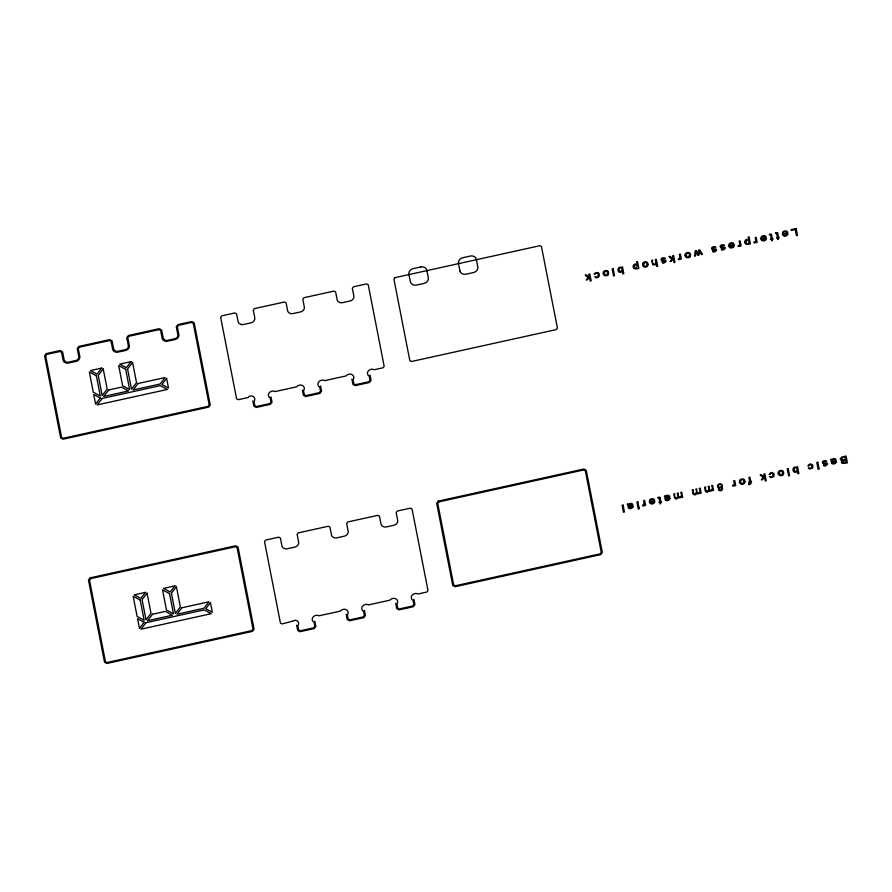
<?xml version="1.0" encoding="UTF-8"?>
<svg xmlns="http://www.w3.org/2000/svg" width="892" height="892" viewBox="0 0 892 892"><rect width="100%" height="100%" fill="white"/><g stroke="black" fill="none" stroke-linecap="round" stroke-linejoin="round"><path stroke-width="1.34" d="M724.114 248.355L722.988 249.225A1.293 1.093 -16 0 1 721.472 248.712C720.335 252.938 729.957 246.56 722.208 246.995A5.285 4.493 -16 0 1 721.416 246.95C719.989 244.642 728.351 246.025 722.152 244.754C718.473 245.233 720.212 249.058 723.401 247.92M699.306 251.499L701.435 254.621L702.45 254.398L699.64 249.805L698.659 250.016L698.235 254.12L696.418 250.507L695.281 250.763L694.467 256.16L695.481 255.937L696.05 251.789L697.878 255.402L698.915 255.179L699.261 252.035M754.175 242.011C753.55 244.731 756.884 240.996 756.304 242.535L757.13 242.345L756.148 237.35L755.178 237.562L755.691 240.16A3.992 3.39 -16 0 1 755.725 241.119M621.947 271.023A2.576 2.185 -16 0 0 622.07 269.551A3.479 2.955 -16 0 0 621.624 268.302A1.594 1.349 -16 0 0 619.048 268.682L619.494 271.424L621.891 271.012M662.444 261.69C660.939 266.039 670.94 259.583 663.079 260.018A5.285 4.493 -16 0 1 662.277 259.985C660.559 257.71 669.19 259.171 663.291 257.743C659.422 258.011 660.916 262.17 664.261 260.955M823.851 464.598C822.212 468.902 832.437 462.547 824.487 462.926A5.285 4.493 -16 0 1 823.695 462.892C821.9 460.607 830.508 462.112 824.821 460.629C820.93 460.685 822.067 465.011 825.68 463.851M834.221 461.621L834.622 461.487A5.263 4.482 -16 0 0 835.046 461.309C838.435 459.492 833.329 456.96 831.957 459.77A1.918 1.628 -16 0 0 831.589 459.19L830.619 459.413A3.791 3.222 -16 0 1 831.099 460.495L831.589 462.803A4.638 3.936 -16 0 0 831.723 463.316M834.299 461.599L834.366 461.565A10.749 9.143 -16 0 0 832.492 462.279M658.452 498.093L657.783 497.491M769.974 235.042L769.305 234.44M728.797 245.768L733.224 244.787A1.974 1.672 -16 0 0 729.411 244.91M760.843 238.699L765.269 237.729A1.974 1.672 -16 0 0 761.456 237.841M782.373 233.96L786.8 232.979M783.477 234.451L786.889 233.704A1.784 1.516 -16 0 1 784.001 235.243A1.974 1.684 -16 0 1 783.511 234.451M627.344 504.203L628.314 503.991A1.918 1.628 -16 0 1 628.682 504.571C630.744 501.46 635.071 505.084 631.815 506.098A5.263 4.482 -16 0 1 631.346 506.277M649.32 501.75L653.758 500.78A1.974 1.672 -16 0 0 649.945 500.891M776.33 233.648L775.438 233.091M835.525 461.889L836.518 461.8M669.167 498.55L670.171 498.461M632.25 506.689L633.242 506.6M783.232 233.113C780.31 232.266 787.235 228.976 787.703 232.511C789.286 235.934 782.942 237.963 782.418 234.183M761.701 237.863C758.78 237.004 765.704 233.715 766.172 237.25C767.756 240.684 761.422 242.713 760.887 238.933M729.656 244.932C726.735 244.073 733.659 240.784 734.116 244.319C735.699 247.731 729.366 249.782 728.831 245.991M650.179 500.914C647.235 499.999 654.382 496.744 654.695 500.445C656.088 503.835 649.855 505.675 649.365 501.973M714.782 249.816C711.225 251.109 710.043 246.972 713.923 246.593C719.454 248.199 711.036 246.493 712.797 248.846M240.862 324.398L239.279 323.551A4.65 3.947 -16 0 1 238.086 321.566L236.57 313.817L234.919 312.925L221.84 315.801L220.659 317.329L236.592 398.791L238.242 399.694L248.009 397.542L249.392 396.204L251.6 395.948A4.672 3.969 -16 0 1 253.596 396.84A4.348 3.702 -16 0 1 254.008 401.578L254.789 405.604L256.439 406.507L269.785 403.563L270.967 402.047L270.176 398.01A4.348 3.702 -16 0 1 269.172 392.87A4.348 3.702 -16 0 1 275.171 391.555L296.523 386.849A4.348 3.702 -16 0 1 302.522 385.522A4.348 3.702 -16 0 1 303.525 390.663L304.317 394.688L305.967 395.591L319.314 392.647L320.496 391.131L319.704 387.095A4.348 3.702 -16 0 1 318.7 381.954A4.348 3.702 -16 0 1 324.699 380.639L346.051 375.933A4.348 3.702 -16 0 1 352.05 374.607A4.348 3.702 -16 0 1 353.054 379.747L353.845 383.772L355.495 384.675L368.842 381.731L370.013 380.215L369.232 376.179A4.348 3.702 -16 0 1 368.229 371.05A4.348 3.702 -16 0 1 374.227 369.723L382.98 367.794L384.162 366.266L368.229 284.804L366.579 283.901L353.5 286.789L352.329 288.306L353.834 296.055A4.728 4.014 -16 0 1 349.998 301.017L342.617 302.644A4.906 4.17 -16 0 1 339.919 302.566L338.336 301.719A4.65 3.947 -16 0 1 337.143 299.734L335.626 291.985L333.976 291.093L303.971 297.705L302.801 299.221L304.317 306.971A4.728 4.014 -16 0 1 300.47 311.932L293.1 313.549A4.906 4.17 -16 0 1 290.391 313.482L288.807 312.635A4.65 3.947 -16 0 1 287.614 310.65L286.098 302.901L284.448 302.009L254.454 308.621L253.272 310.137L254.789 317.887A4.728 4.014 -16 0 1 250.942 322.848L243.572 324.465A4.906 4.17 -16 0 1 240.862 324.398M776.731 233.86L777.411 237.183L776.564 238.064L777.545 237.852L777.88 239.591L779.251 237.473L778.382 236.971L777.824 234.083A5.475 4.65 -16 0 0 777.568 233.158M770.599 235.209L771.268 238.532L770.432 239.413L771.402 239.201L771.747 240.94L773.108 238.822L772.249 238.32L771.68 235.432A5.475 4.65 -16 0 0 771.435 234.518M659.077 498.26L659.757 501.583L658.909 502.464L659.879 502.252L660.225 503.991L661.585 501.873L660.727 501.371L660.169 498.483M796.746 467.575L797.537 466.694L798.886 473.574L797.905 473.786L797.426 471.31L795.753 472.392L793.724 471.835L792.932 470.084L793.334 468.267A2.263 1.929 -16 0 1 796.846 467.464M712.53 489.875L712.675 490.622L713.555 490.422L712.574 485.426L711.604 485.638C714.67 490.277 708.125 492.752 709.118 486.185L708.148 486.396C711.37 491.559 704.089 493.053 705.661 486.943L704.691 487.166L705.36 490.578M700.164 492.596L700.309 493.343L701.179 493.153L700.209 488.147L699.228 488.37C702.216 493.042 695.771 495.573 696.752 488.916L695.771 489.128C698.793 494.447 691.768 495.707 693.285 489.675L692.315 489.886L692.984 493.298M681.655 496.677L681.8 497.424L682.67 497.234L681.7 492.228L680.719 492.44C683.707 497.19 677.262 499.576 678.232 492.986L677.262 493.209C680.44 498.383 673.27 499.91 674.776 493.755L673.806 493.967L674.475 497.379A2.074 1.762 -16 0 0 676.627 498.862M621.691 267.678L622.493 266.808L623.831 273.677L622.861 273.9L622.371 271.424L620.698 272.495L618.68 271.937L617.877 270.187L618.29 268.369A2.263 1.929 -16 0 1 621.791 267.567M644.169 503.211L643.656 500.613L644.637 500.401L645.607 505.396L644.782 505.586C645.072 504.036 642.463 507.804 642.653 505.062A1.238 1.059 -16 0 0 644.358 504.181M459.915 270.867L458.443 263.307A5.419 4.605 -16 0 1 462.892 257.699L470.262 256.049A5.341 4.538 -16 0 1 476.35 259.36L477.822 266.92A5.341 4.538 -16 0 1 473.485 272.539L466.103 274.167A5.385 4.571 -16 0 1 459.893 270.878M370.068 375.097L371.094 380.349L369.422 382.512L355.25 385.634L352.909 384.352L351.883 379.1M413.91 599.346L414.936 604.598L413.264 606.761L399.092 609.883L396.75 608.612L395.713 603.36M320.54 386.013L321.566 391.265L319.905 393.428L305.722 396.55L303.38 395.267L302.355 390.016M364.382 610.262L365.408 615.513L363.735 617.677L349.564 620.799L347.222 619.527L346.196 614.276M271.012 396.929L272.049 402.18L270.376 404.332L256.194 407.466L253.852 406.183L252.826 400.932M314.854 621.178L315.88 626.429L314.218 628.592L300.035 631.714L297.694 630.443L296.668 625.192M778.214 473.641C777.077 469.917 784.079 468.913 783.678 473.028A2.743 2.33 -16 0 1 783.064 474.711M685.101 255.692C683.952 251.968 690.954 250.964 690.564 255.079A2.743 2.33 -16 0 1 689.951 256.762M826.382 464.253L825.267 465.156A1.293 1.093 -16 0 1 823.751 464.643M715.484 250.228L714.447 251.098A1.293 1.093 -16 0 1 712.853 250.607C711.716 254.856 721.282 248.478 713.589 248.89A5.285 4.493 -16 0 1 712.797 248.857M664.964 261.356L663.849 262.248A1.293 1.093 -16 0 1 662.343 261.746M744.909 481.58C745.288 477.488 738.308 478.435 739.446 482.182A2.932 2.498 -16 0 0 744.396 483.341M648.038 264.456C648.428 260.375 641.437 261.311 642.574 265.058A2.932 2.498 -16 0 0 647.525 266.217M629.083 506.411A8.998 7.649 -16 0 1 630.722 505.764C634.056 504.482 629.484 503.099 629.061 505.207A2.431 2.063 -16 0 0 629.072 506.121M627.399 504.181A3.791 3.222 -16 0 1 627.834 505.296L628.314 507.604A4.638 3.936 -16 0 0 628.459 508.106A2.654 2.252 -16 0 0 632.997 506.6M632.395 506.712A1.884 1.606 -16 0 1 629.685 507.972A1.193 1.015 -16 0 1 629.306 507.314M629.228 507.08A10.749 9.143 -16 0 1 630.956 506.433M644.169 503.211A3.992 3.39 -16 0 1 644.214 504.17M650.948 503.043A1.784 1.516 -16 0 0 653.847 501.494L650.435 502.252A1.974 1.684 -16 0 0 650.937 503.055M657.872 497.602A2.119 1.795 -16 0 1 660.035 497.312M659.913 497.569A5.475 4.65 -16 0 1 660.147 498.494M666.012 498.271A8.998 7.649 -16 0 1 667.64 497.625C670.985 496.331 666.357 494.971 665.989 497.067A2.431 2.063 -16 0 0 665.989 497.981M665.376 499.977A4.638 3.936 -16 0 1 665.242 499.464L664.763 497.156A3.791 3.222 -16 0 0 664.328 496.041L665.242 495.852A1.918 1.628 -16 0 1 665.599 496.431C667.617 493.332 671.91 496.889 668.777 497.937A5.263 4.482 -16 0 1 668.264 498.137L667.941 498.26A10.749 9.143 -16 0 0 666.146 498.94M669.914 498.461A2.654 2.252 -16 0 1 665.321 500.022M669.323 498.572A1.884 1.606 -16 0 1 666.614 499.832A1.193 1.015 -16 0 1 666.235 499.174M676.615 498.706A2.275 1.929 -16 0 0 678.221 497.368A1.962 1.661 -16 0 0 681.499 496.643M696.73 493.287A2.275 1.929 -16 0 1 695.124 494.625M700.008 492.562A1.962 1.661 -16 0 1 696.652 493.365M695.136 494.781A2.074 1.762 -16 0 1 692.883 493.321M709.107 490.555A2.275 1.929 -16 0 1 707.501 491.893M712.385 489.842A1.962 1.661 -16 0 1 709.017 490.633M707.512 492.061A2.074 1.762 -16 0 1 705.26 490.589M719.008 487.991A2.442 2.074 -16 0 1 717.826 485.047A2.442 2.074 -16 0 1 721.483 484.267A2.442 2.074 -16 0 1 721.427 487.478M721.405 487.311A2.074 1.762 -16 0 1 722.208 489.797A2.074 1.762 -16 0 1 719.208 490.477A2.074 1.762 -16 0 1 718.985 487.868M734.428 484.334A1.238 1.059 -16 0 1 732.722 485.226C732.12 487.924 735.432 484.2 734.852 485.727L735.677 485.549L734.707 480.543L733.726 480.766L734.239 483.364A3.992 3.39 -16 0 1 734.283 484.323M744.887 481.58A2.743 2.33 -16 0 1 744.296 483.263M783.165 474.8A2.932 2.498 -16 0 1 778.203 473.641M832.359 461.61A8.998 7.649 -16 0 1 833.987 460.963C837.287 459.726 832.86 458.298 832.381 460.305A2.431 2.063 -16 0 0 832.347 461.32M836.261 461.8A2.654 2.252 -16 0 1 831.667 463.361M835.67 461.911A1.884 1.606 -16 0 1 832.961 463.171A1.193 1.015 -16 0 1 832.582 462.513M608.021 274.825A2.743 2.33 -16 0 0 608.612 273.142C609.058 269.05 602.022 269.997 603.17 273.744A2.932 2.498 -16 0 0 608.121 274.903M648.016 264.456A2.743 2.33 -16 0 1 647.425 266.139M680.083 257.844A1.238 1.059 -16 0 1 678.377 258.725C677.775 261.434 681.087 257.699 680.507 259.238L681.332 259.048L680.362 254.053L679.381 254.265L679.894 256.863A3.992 3.39 -16 0 1 679.938 257.821M690.051 256.851A2.932 2.498 -16 0 1 685.078 255.692M739.847 244.664A1.238 1.059 -16 0 1 738.141 245.556C737.539 248.266 740.862 244.531 740.282 246.058L741.107 245.88L740.126 240.873L739.156 241.096L739.658 243.694A3.992 3.39 -16 0 1 739.702 244.653M755.87 241.13A1.238 1.059 -16 0 1 754.175 242.022M769.395 234.551A2.119 1.795 -16 0 1 771.558 234.261M775.538 233.191A2.119 1.795 -16 0 1 777.701 232.901M782.986 233.102A1.974 1.672 -16 0 1 786.856 232.979M748.734 483.888C748.834 485.906 752.291 483.364 750.874 482.204L751.577 481.345L750.752 481.535L749.904 477.198L748.923 477.41L749.771 481.747L748.656 481.992L750.027 483.163L748.767 483.888M598.342 275.316C598.22 278.873 593.236 275.059 595.399 277.59C597.25 278.393 599.87 276.765 599.268 274.613C599.156 269.774 591.485 274.803 595.042 274.268C595.7 272.339 598.777 273.275 598.342 275.316M634.223 266.184C636.966 273.253 638.739 260.364 634.223 266.184M745.779 241.598C748.511 249.559 751.242 235.265 745.779 241.498M773.397 475.213L772.282 476.819L769.528 476.518L770.889 477.633L773.922 476.562L773.966 473.462L771.424 472.381L769.094 474.243L770.03 474.678L770.599 473.429L772.149 473.128L773.397 475.213M812.166 466.672L811.051 468.267L808.308 467.977L809.668 469.092L812.701 468.01L812.746 464.922L810.204 463.829L807.862 465.691L808.81 466.126L809.378 464.888L810.928 464.587L812.166 466.672M604.074 272.818C607.039 280.757 609.938 266.34 604.085 272.718M643.478 264.132C646.667 272.149 649.075 257.431 643.478 264.132M686.004 254.766C689.17 262.805 691.646 248.032 686.004 254.766M740.349 481.256C743.426 489.273 746.091 474.566 740.349 481.256M779.129 472.715C782.262 480.721 784.782 466.037 779.129 472.715M793.88 469.46L794.883 471.533L796.946 470.898A2.576 2.185 -16 0 0 797.113 469.448A3.479 2.955 -16 0 0 796.668 468.188A1.594 1.349 -16 0 0 794.103 468.568L793.891 469.359M840.32 458.912L840.788 460.127L842.215 460.64L841.334 462.023L842.182 463.45L847.4 462.881L846.051 456.002L841.58 457.139L840.32 458.912M842.383 461.766L843.196 462.837L846.173 462.324L845.761 460.205L842.394 461.677M841.401 458.811L842.405 459.949L845.605 459.413L845.137 457.038L842.26 457.73L841.401 458.778M633.253 266.329C632.662 270.098 637.646 268.626 637.936 268.615L638.862 268.414L637.512 261.49L636.531 261.713C639.107 265.939 633.287 262.103 633.253 266.329M655.966 262.884C655.832 265.27 651.35 264.567 652.643 260.163L651.673 260.375L652.71 264.589L654.483 265.058L656.233 263.976L656.713 266.44L657.694 266.217L656.345 259.349L655.375 259.561L655.966 262.884M744.798 241.743C744.207 245.512 749.191 244.04 749.481 244.029L750.406 243.828L749.057 236.915L748.087 237.127C750.64 241.331 744.932 237.551 744.809 241.654M292.175 621.278L282.084 623.943L280.434 623.051L264.5 541.578L265.682 540.061L278.761 537.174L280.411 538.077L281.928 545.815A4.65 3.947 -16 0 0 283.121 547.811L284.704 548.647A4.906 4.17 -16 0 0 287.414 548.725L294.784 547.097A4.728 4.014 -16 0 0 298.63 542.135L297.114 534.397L298.285 532.87L328.289 526.258L329.94 527.161L331.456 534.899A4.65 3.947 -16 0 0 332.649 536.895L334.232 537.731A4.906 4.17 -16 0 0 336.931 537.809L344.312 536.181A4.728 4.014 -16 0 0 348.148 531.219L346.642 523.481L347.813 521.954L377.818 515.342L379.468 516.245L380.984 523.983A4.65 3.947 -16 0 0 382.177 525.979L383.761 526.815A4.906 4.17 -16 0 0 386.459 526.893L393.84 525.265A4.728 4.014 -16 0 0 397.676 520.304L396.171 512.565L397.341 511.038L410.42 508.161L412.071 509.053L428.004 590.526L426.822 592.043L418.069 593.972A4.348 3.702 -16 0 0 412.071 595.298A4.348 3.702 -16 0 0 413.074 600.439L413.855 604.464L412.684 605.991L399.337 608.924L397.687 608.032L396.895 603.995A4.348 3.702 -16 0 0 395.892 598.866A4.348 3.702 -16 0 0 389.893 600.182L368.541 604.888A4.348 3.702 -16 0 0 362.542 606.214A4.348 3.702 -16 0 0 363.546 611.354L364.326 615.38L363.155 616.907L349.809 619.84L348.159 618.948L347.367 614.911A4.348 3.702 -16 0 0 346.364 609.782A4.348 3.702 -16 0 0 340.365 611.098L319.013 615.803A4.348 3.702 -16 0 0 313.014 617.13A4.348 3.702 -16 0 0 314.017 622.27L314.809 626.296L313.627 627.823L300.281 630.756L298.63 629.863L297.839 625.827A4.348 3.702 -16 0 0 297.437 621.1A4.672 3.969 -16 0 0 295.442 620.208L292.175 621.278M589.445 277.2L587.56 279.72L586.3 279.999L588.096 277.68L585.074 275.048L586.234 274.792L588.653 276.966L588.865 274.212L589.835 274L591.184 280.88L590.214 281.091L589.445 277.2M673.237 258.736L671.341 261.256L670.082 261.534L671.877 259.215L668.866 256.584L670.015 256.327L672.434 258.502L672.646 255.748L673.627 255.536L674.965 262.415L673.995 262.627L673.237 258.736M764.5 477.097L762.604 479.617L761.355 479.896L763.151 477.577L760.129 474.945L761.277 474.689L763.697 476.863L763.92 474.109L764.89 473.897L766.228 480.777L765.258 480.989L764.5 477.097M46.273 353.589L44.6 355.752L60.667 437.939L63.009 439.21L208.583 407.131L210.256 404.968L194.188 322.781L191.847 321.51L177.932 324.577L176.259 326.74L177.843 334.846A3.691 3.133 -16 0 1 174.854 338.715L167.473 340.343A3.869 3.289 -16 0 1 165.343 340.287L163.336 338.625L161.586 329.973L159.244 328.691L128.403 335.492L126.731 337.655L128.314 345.762A3.691 3.133 -16 0 1 125.326 349.631L117.945 351.258A3.869 3.289 -16 0 1 115.826 351.203L113.819 349.541L112.058 340.889L109.716 339.607L78.875 346.408L77.203 348.571L78.786 356.666A3.691 3.133 -16 0 1 75.798 360.546L68.416 362.174A3.869 3.289 -16 0 1 66.298 362.119L64.291 360.457L62.529 351.805L60.188 350.523L46.273 353.589M46.863 354.369L45.682 355.886L61.604 437.359L63.254 438.251L208.003 406.362L209.174 404.834L193.252 323.361L191.602 322.469L178.523 325.346L177.341 326.873L178.857 334.623A4.728 4.014 -16 0 1 175.022 339.573L167.64 341.201A4.906 4.17 -16 0 1 164.942 341.134L163.347 340.287A4.65 3.947 -16 0 1 162.154 338.302L160.649 330.553L158.988 329.65L128.994 336.262L127.812 337.789L129.329 345.538A4.728 4.014 -16 0 1 125.493 350.489L118.112 352.117A4.906 4.17 -16 0 1 115.414 352.05L113.819 351.203A4.65 3.947 -16 0 1 112.626 349.218L111.121 341.469L109.471 340.566L79.466 347.178L78.284 348.705L79.801 356.443A4.728 4.014 -16 0 1 75.965 361.405L68.584 363.033A4.906 4.17 -16 0 1 65.885 362.955L64.291 362.119A4.65 3.947 -16 0 1 63.109 360.134L61.593 352.385L59.942 351.481L46.863 354.369M101.699 368.095L97.016 374.149L90.449 370.581L101.699 368.095M103.227 368.953L98.231 375.409L102.179 395.58L107.174 389.124L103.227 368.953M100.283 398.022L95.6 404.076L93.716 394.442L100.283 398.022M102.145 398.456L97.128 404.923L167.384 389.447L160.359 385.623L102.145 398.456M108.701 389.971L103.695 396.449L128.537 390.964L121.524 387.15L108.701 389.971M131.046 361.628L126.341 367.705L119.751 364.126L131.046 361.628M132.573 362.475L127.567 368.965L131.514 389.18L136.532 382.701L132.573 362.475M138.104 383.493L133.098 389.96L160.058 384.028L165.053 377.55L138.104 383.493M166.603 378.386L161.909 384.441L168.488 388.02L166.603 378.386M90.114 577.849L88.442 580.012L104.509 662.187L106.85 663.47L252.425 631.38L254.097 629.228L238.03 547.041L235.689 545.759L90.114 577.849M90.705 578.618L89.523 580.146L105.446 661.608L107.096 662.511L251.845 630.611L253.016 629.083L237.094 547.621L235.443 546.718L90.705 578.618M145.541 592.355L140.858 598.409L134.291 594.83L145.541 592.355M147.069 593.202L142.073 599.658L146.009 619.828L151.016 613.373L147.069 593.202M395.089 277.624L393.907 279.14L409.841 360.613L411.491 361.505L556.229 329.605L557.411 328.089L541.477 246.616L539.827 245.724L395.089 277.624M144.125 622.27L139.442 628.336L137.558 618.691L144.125 622.27M145.987 622.705L140.969 629.183L211.226 613.696L204.201 609.872L145.987 622.705M152.543 614.231L147.537 620.698L172.379 615.224L165.355 611.399L152.543 614.231M174.888 585.888L170.182 591.965L163.593 588.374L174.888 585.888M176.415 586.735L171.398 593.213L175.356 613.428L180.374 606.95L176.415 586.735M181.946 607.753L176.939 614.22L203.889 608.277L208.895 601.81L181.946 607.753M210.445 602.646L205.751 608.701L212.329 612.28L210.445 602.646M438.34 501.103L436.667 503.266L452.735 585.442L455.076 586.724L600.662 554.634L602.334 552.482L586.267 470.296L583.926 469.014L438.34 501.103M438.931 501.873L437.749 503.4L453.682 584.862L455.333 585.765L600.071 553.865L601.253 552.338L585.319 470.876L583.669 469.972L438.931 501.873M420.734 266.964L413.353 268.592A5.419 4.605 -16 0 0 408.87 274.234L410.387 281.783A5.385 4.571 -16 0 0 416.575 285.05L423.956 283.455A5.341 4.538 -16 0 0 428.305 277.836L426.822 270.276A5.341 4.538 -16 0 0 420.734 266.964M613.183 268.86L612.213 269.072L613.551 275.951L614.532 275.728L613.183 268.86M796.143 228.53L791.081 229.645L791.237 230.437L795.229 229.556L796.422 235.644L797.493 235.41L796.143 228.53M733.313 245.512L729.901 246.259A1.974 1.684 -16 0 0 730.403 247.073A1.784 1.516 -16 0 0 733.313 245.512M765.358 238.443L761.958 239.201A1.974 1.684 -16 0 0 762.448 240.004A1.784 1.516 -16 0 0 765.369 238.443M623.107 505.14L622.125 505.363L623.475 512.231L624.445 512.019L623.107 505.14M637.858 501.895L636.888 502.107L637.869 507.102L638.839 506.89L637.858 501.895M788.238 468.746L787.257 468.969L788.606 475.837L789.576 475.626L788.238 468.746M817.752 462.246L816.782 462.457L817.763 467.464L818.733 467.241L817.752 462.246M639.018 507.804L638.048 508.027L638.237 508.986L639.207 508.763L639.018 507.804M818.912 468.166L817.942 468.378L818.12 469.337L819.101 469.125L818.912 468.166M125.694 369.366L118.681 365.553L122.628 385.734L129.641 389.548L125.694 369.366M96.358 375.811L89.323 371.986L93.27 392.179L100.317 396.015L96.358 375.811M169.536 593.626L162.522 589.813L166.47 609.994L173.483 613.808L169.536 593.626M140.2 600.071L133.164 596.235L137.112 616.439L144.147 620.263L140.2 600.071M720.045 490.187A1.36 1.148 -16 0 0 721.806 488.727A1.36 1.148 -16 0 0 719.61 488.236A1.36 1.148 -16 0 0 720.045 490.187M719.353 487.333A1.717 1.461 -16 0 0 721.517 485.438A1.717 1.461 -16 0 0 718.707 484.891A1.717 1.461 -16 0 0 719.353 487.333"/></g></svg>
